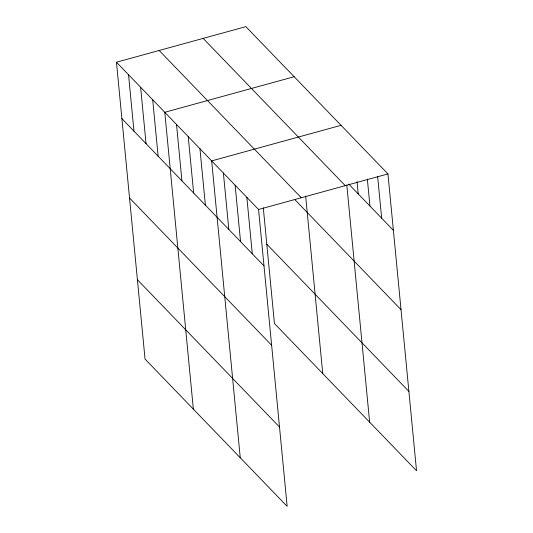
<?xml version="1.0" encoding="UTF-8"?>
<svg xmlns="http://www.w3.org/2000/svg" width="533" height="533" viewBox="0 0 533 533"><rect width="100%" height="100%" fill="white"/><g stroke="black" fill="none" stroke-linecap="round" stroke-linejoin="round"><path stroke-width="0.8" d="M116.461 62.221L258.565 209.489L287.147 506.35L145.049 359.082L116.461 62.221L245.853 26.65L387.951 173.918L416.54 470.779L274.435 323.511L263.295 207.83M294.169 76.719L164.777 112.29L193.359 409.151M341.06 125.322L211.668 160.893L240.256 457.754M258.565 209.489L387.951 173.918M348.729 184.058L393.387 230.343M203.153 38.389L345.257 185.657M159.16 50.482L301.265 197.75M295.162 199.968L401.023 309.686M266.8 244.167L408.898 391.435M121.897 118.639L263.995 265.914M129.539 197.99L271.637 345.257M137.407 279.738L279.505 427.006M377.644 176.49L381.661 218.19M367.344 179.055L369.942 206.038M357.037 181.626L358.216 193.892M346.81 185.044L369.642 422.183M305.649 195.957L322.751 373.58M246.839 197.343L252.276 253.761M235.12 185.191L240.55 241.609M223.394 173.038L228.824 229.463M199.948 148.74L205.378 205.165M188.222 136.595L193.659 193.013M176.503 124.442L181.933 180.86M152.698 99.778L158.134 156.196M140.619 87.259L146.055 143.677M128.54 74.74L133.976 131.158"/></g></svg>
